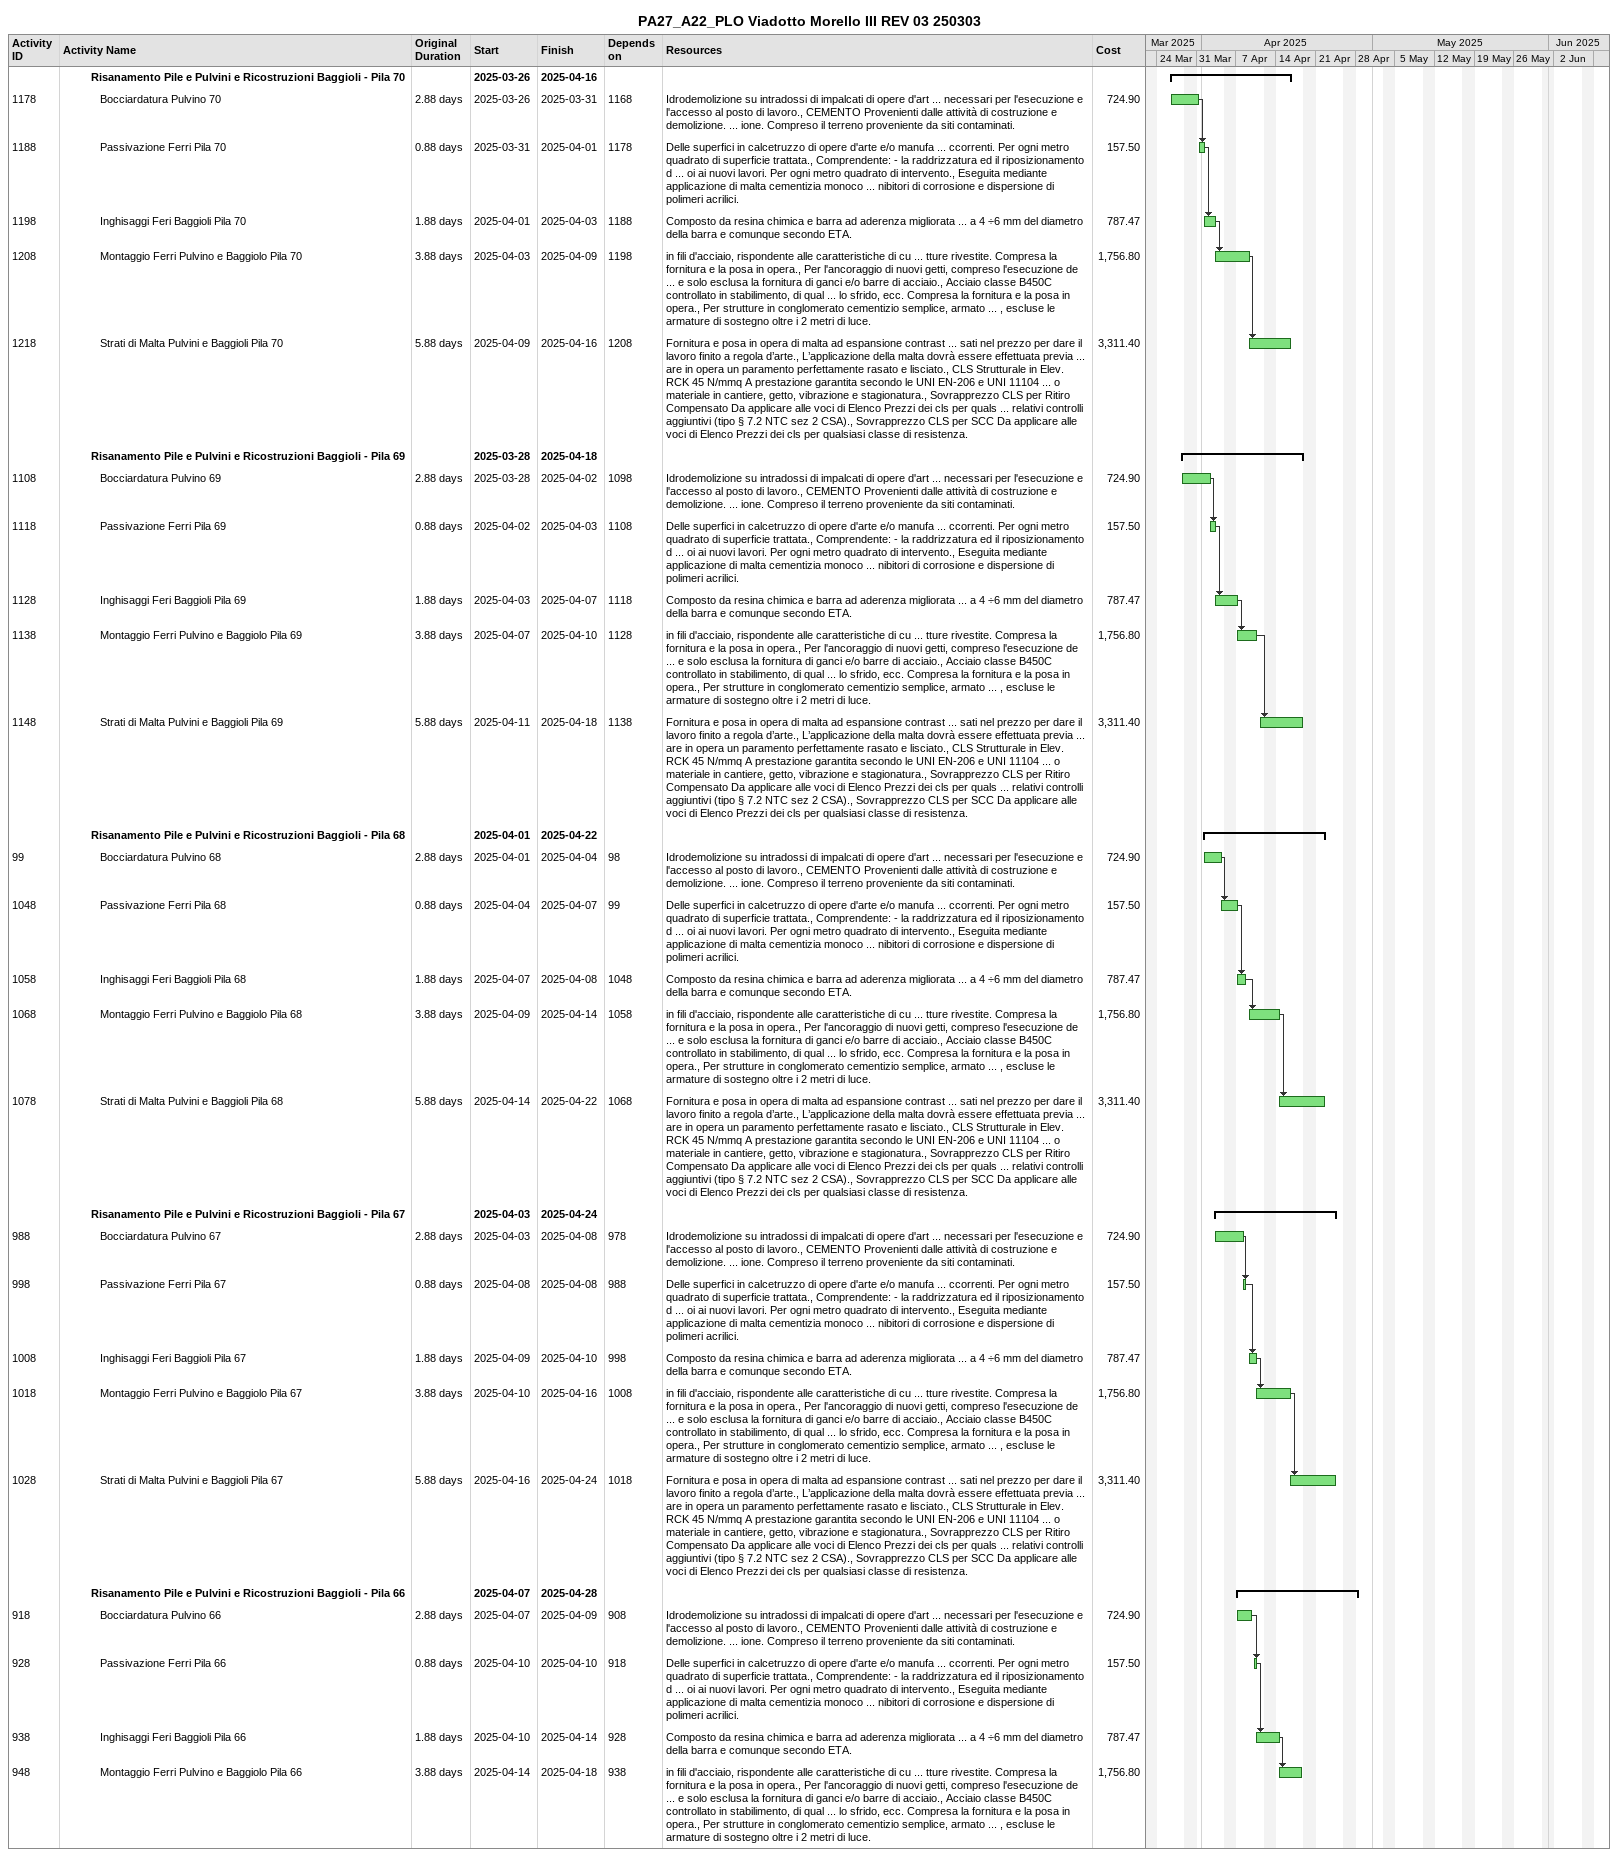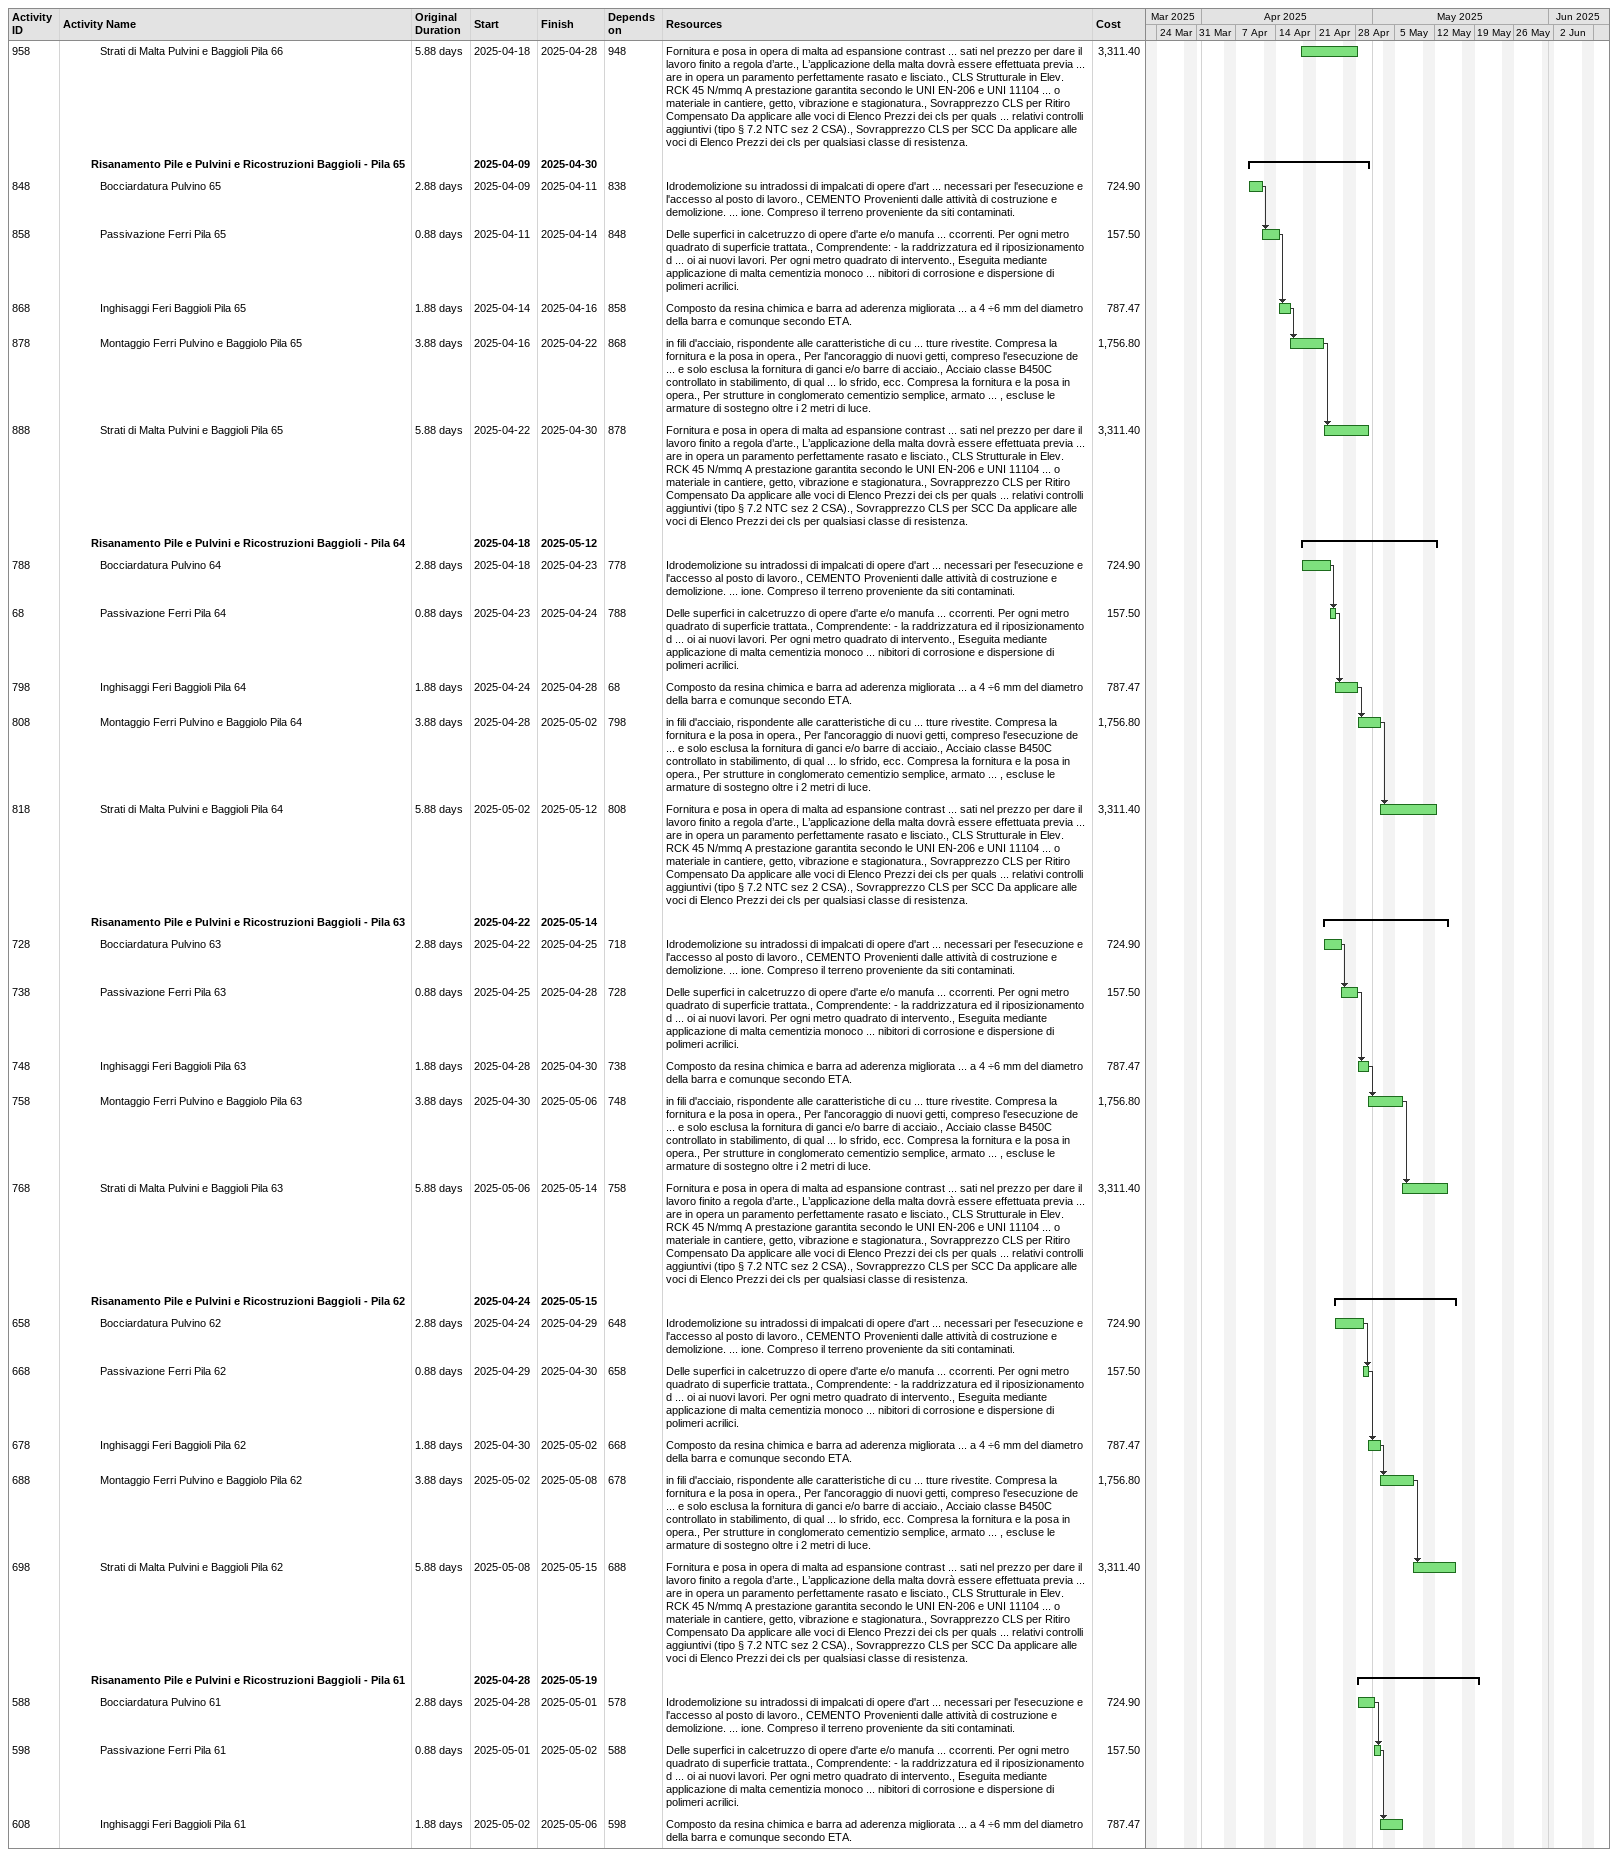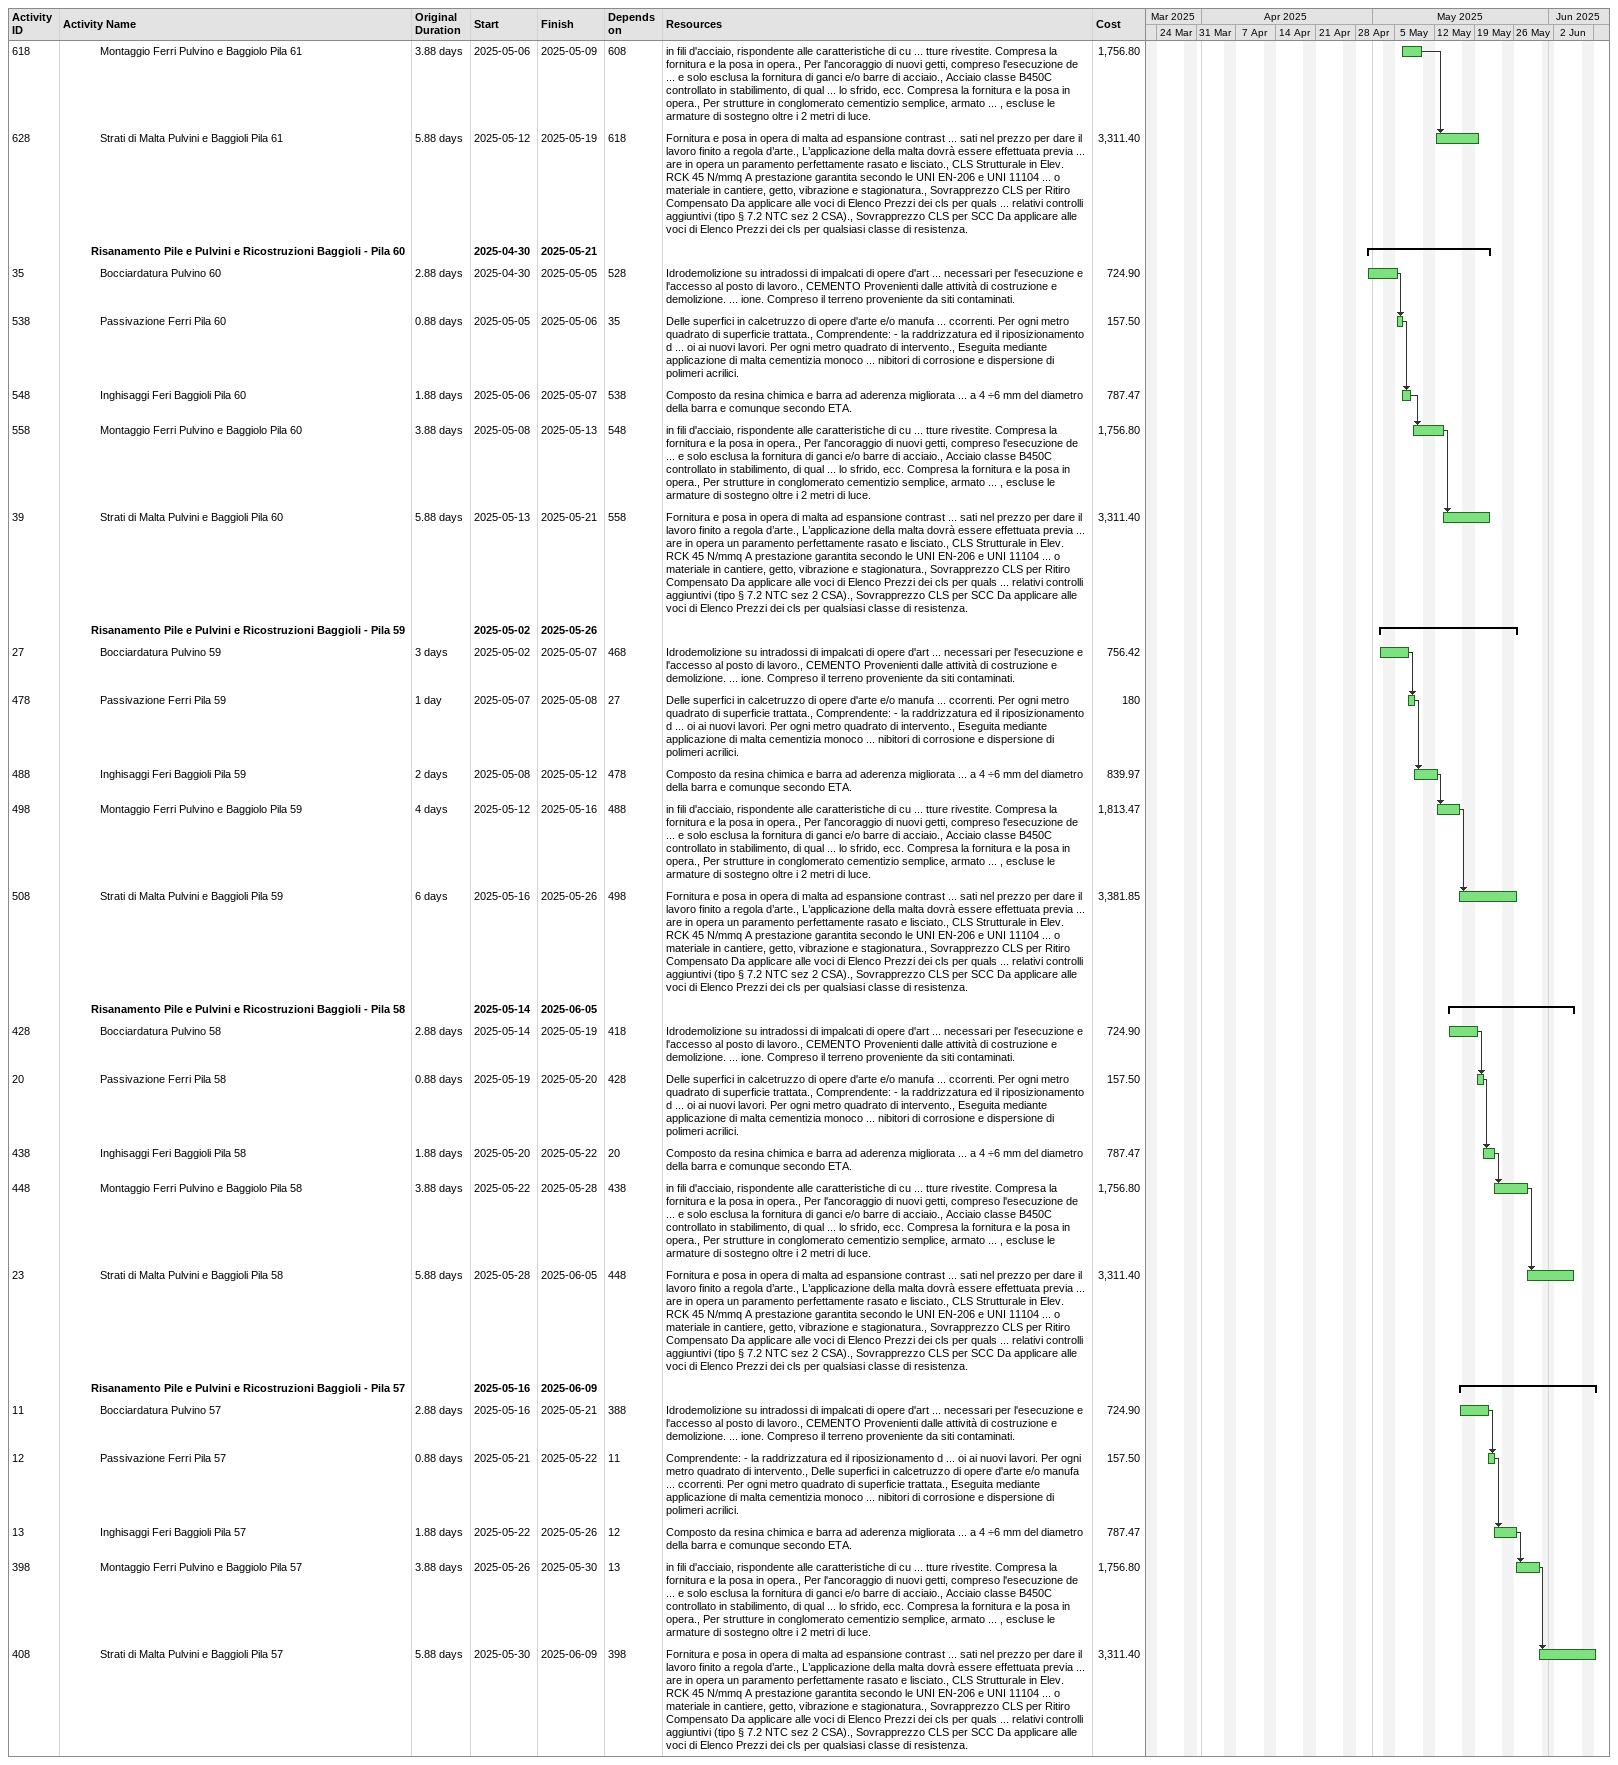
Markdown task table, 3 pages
PA27_A22_PLO Viadotto Morello III REV 03 250303

| ID | Level | Task | Original duration | Start | Finish | Predecessors | Resources | Cost |
|---|---|---|---|---|---|---|---|---|
|  | 4 | **Risanamento Pile e Pulvini e Ricostruzioni Baggioli - Pila 70** |  | 2025-03-26 | 2025-04-16 |  |  |  |
| 1178 | 5 | Bocciardatura Pulvino 70 | 2.88d | 2025-03-26 | 2025-03-31 | 1168 | Idrodemolizione su intradossi di impalcati di opere d'art ... necessari per l'esecuzione e l'accesso al posto di lavoro., CEMENTO Provenienti dalle attività di costruzione e demolizione. ... ione. Compreso il terreno proveniente da siti contaminati. | 724.90 |
| 1188 | 5 | Passivazione Ferri Pila 70 | 0.88d | 2025-03-31 | 2025-04-01 | 1178 | Delle superfici in calcetruzzo di opere d'arte e/o manufa ... ccorrenti. Per ogni metro quadrato di superficie trattata., Comprendente: - la raddrizzatura ed il riposizionamento d ... oi ai nuovi lavori. Per ogni metro quadrato di intervento., Eseguita mediante applicazione di malta cementizia monoco ... nibitori di corrosione e dispersione di polimeri acrilici. | 157.50 |
| 1198 | 5 | Inghisaggi Feri Baggioli Pila 70 | 1.88d | 2025-04-01 | 2025-04-03 | 1188 | Composto da resina chimica e barra ad aderenza migliorata ... a 4 ÷6 mm del diametro della barra e comunque secondo ETA. | 787.47 |
| 1208 | 5 | Montaggio Ferri Pulvino e Baggiolo Pila 70 | 3.88d | 2025-04-03 | 2025-04-09 | 1198 | in fili d'acciaio, rispondente alle caratteristiche di cu ... tture rivestite. Compresa la fornitura e la posa in opera., Per l'ancoraggio di nuovi getti, compreso l'esecuzione de ... e solo esclusa la fornitura di ganci e/o barre di acciaio., Acciaio classe B450C controllato in stabilimento, di qual ... lo sfrido, ecc. Compresa la fornitura e la posa in opera., Per strutture in conglomerato cementizio semplice, armato ... , escluse le armature di sostegno oltre i 2 metri di luce. | 1756.80 |
| 1218 | 5 | Strati di Malta Pulvini e Baggioli Pila 70 | 5.88d | 2025-04-09 | 2025-04-16 | 1208 | Fornitura e posa in opera di malta ad espansione contrast ... sati nel prezzo per dare il lavoro finito a regola d’arte., L’applicazione della malta dovrà essere effettuata previa ... are in opera un paramento perfettamente rasato e lisciato., CLS Strutturale in Elev. RCK 45 N/mmq A prestazione garantita secondo le UNI EN-206 e UNI 11104 ... o materiale in cantiere, getto, vibrazione e stagionatura., Sovrapprezzo CLS per Ritiro Compensato Da applicare alle voci di Elenco Prezzi dei cls per quals ... relativi controlli aggiuntivi (tipo § 7.2 NTC sez 2 CSA)., Sovrapprezzo CLS per SCC Da applicare alle voci di Elenco Prezzi dei cls per qualsiasi classe di resistenza. | 3311.40 |
|  | 4 | **Risanamento Pile e Pulvini e Ricostruzioni Baggioli - Pila 69** |  | 2025-03-28 | 2025-04-18 |  |  |  |
| 1108 | 5 | Bocciardatura Pulvino 69 | 2.88d | 2025-03-28 | 2025-04-02 | 1098 | Idrodemolizione su intradossi di impalcati di opere d'art ... necessari per l'esecuzione e l'accesso al posto di lavoro., CEMENTO Provenienti dalle attività di costruzione e demolizione. ... ione. Compreso il terreno proveniente da siti contaminati. | 724.90 |
| 1118 | 5 | Passivazione Ferri Pila 69 | 0.88d | 2025-04-02 | 2025-04-03 | 1108 | Delle superfici in calcetruzzo di opere d'arte e/o manufa ... ccorrenti. Per ogni metro quadrato di superficie trattata., Comprendente: - la raddrizzatura ed il riposizionamento d ... oi ai nuovi lavori. Per ogni metro quadrato di intervento., Eseguita mediante applicazione di malta cementizia monoco ... nibitori di corrosione e dispersione di polimeri acrilici. | 157.50 |
| 1128 | 5 | Inghisaggi Feri Baggioli Pila 69 | 1.88d | 2025-04-03 | 2025-04-07 | 1118 | Composto da resina chimica e barra ad aderenza migliorata ... a 4 ÷6 mm del diametro della barra e comunque secondo ETA. | 787.47 |
| 1138 | 5 | Montaggio Ferri Pulvino e Baggiolo Pila 69 | 3.88d | 2025-04-07 | 2025-04-10 | 1128 | in fili d'acciaio, rispondente alle caratteristiche di cu ... tture rivestite. Compresa la fornitura e la posa in opera., Per l'ancoraggio di nuovi getti, compreso l'esecuzione de ... e solo esclusa la fornitura di ganci e/o barre di acciaio., Acciaio classe B450C controllato in stabilimento, di qual ... lo sfrido, ecc. Compresa la fornitura e la posa in opera., Per strutture in conglomerato cementizio semplice, armato ... , escluse le armature di sostegno oltre i 2 metri di luce. | 1756.80 |
| 1148 | 5 | Strati di Malta Pulvini e Baggioli Pila 69 | 5.88d | 2025-04-11 | 2025-04-18 | 1138 | Fornitura e posa in opera di malta ad espansione contrast ... sati nel prezzo per dare il lavoro finito a regola d’arte., L’applicazione della malta dovrà essere effettuata previa ... are in opera un paramento perfettamente rasato e lisciato., CLS Strutturale in Elev. RCK 45 N/mmq A prestazione garantita secondo le UNI EN-206 e UNI 11104 ... o materiale in cantiere, getto, vibrazione e stagionatura., Sovrapprezzo CLS per Ritiro Compensato Da applicare alle voci di Elenco Prezzi dei cls per quals ... relativi controlli aggiuntivi (tipo § 7.2 NTC sez 2 CSA)., Sovrapprezzo CLS per SCC Da applicare alle voci di Elenco Prezzi dei cls per qualsiasi classe di resistenza. | 3311.40 |
|  | 4 | **Risanamento Pile e Pulvini e Ricostruzioni Baggioli - Pila 68** |  | 2025-04-01 | 2025-04-22 |  |  |  |
| 99 | 5 | Bocciardatura Pulvino 68 | 2.88d | 2025-04-01 | 2025-04-04 | 98 | Idrodemolizione su intradossi di impalcati di opere d'art ... necessari per l'esecuzione e l'accesso al posto di lavoro., CEMENTO Provenienti dalle attività di costruzione e demolizione. ... ione. Compreso il terreno proveniente da siti contaminati. | 724.90 |
| 1048 | 5 | Passivazione Ferri Pila 68 | 0.88d | 2025-04-04 | 2025-04-07 | 99 | Delle superfici in calcetruzzo di opere d'arte e/o manufa ... ccorrenti. Per ogni metro quadrato di superficie trattata., Comprendente: - la raddrizzatura ed il riposizionamento d ... oi ai nuovi lavori. Per ogni metro quadrato di intervento., Eseguita mediante applicazione di malta cementizia monoco ... nibitori di corrosione e dispersione di polimeri acrilici. | 157.50 |
| 1058 | 5 | Inghisaggi Feri Baggioli Pila 68 | 1.88d | 2025-04-07 | 2025-04-08 | 1048 | Composto da resina chimica e barra ad aderenza migliorata ... a 4 ÷6 mm del diametro della barra e comunque secondo ETA. | 787.47 |
| 1068 | 5 | Montaggio Ferri Pulvino e Baggiolo Pila 68 | 3.88d | 2025-04-09 | 2025-04-14 | 1058 | in fili d'acciaio, rispondente alle caratteristiche di cu ... tture rivestite. Compresa la fornitura e la posa in opera., Per l'ancoraggio di nuovi getti, compreso l'esecuzione de ... e solo esclusa la fornitura di ganci e/o barre di acciaio., Acciaio classe B450C controllato in stabilimento, di qual ... lo sfrido, ecc. Compresa la fornitura e la posa in opera., Per strutture in conglomerato cementizio semplice, armato ... , escluse le armature di sostegno oltre i 2 metri di luce. | 1756.80 |
| 1078 | 5 | Strati di Malta Pulvini e Baggioli Pila 68 | 5.88d | 2025-04-14 | 2025-04-22 | 1068 | Fornitura e posa in opera di malta ad espansione contrast ... sati nel prezzo per dare il lavoro finito a regola d’arte., L’applicazione della malta dovrà essere effettuata previa ... are in opera un paramento perfettamente rasato e lisciato., CLS Strutturale in Elev. RCK 45 N/mmq A prestazione garantita secondo le UNI EN-206 e UNI 11104 ... o materiale in cantiere, getto, vibrazione e stagionatura., Sovrapprezzo CLS per Ritiro Compensato Da applicare alle voci di Elenco Prezzi dei cls per quals ... relativi controlli aggiuntivi (tipo § 7.2 NTC sez 2 CSA)., Sovrapprezzo CLS per SCC Da applicare alle voci di Elenco Prezzi dei cls per qualsiasi classe di resistenza. | 3311.40 |
|  | 4 | **Risanamento Pile e Pulvini e Ricostruzioni Baggioli - Pila 67** |  | 2025-04-03 | 2025-04-24 |  |  |  |
| 988 | 5 | Bocciardatura Pulvino 67 | 2.88d | 2025-04-03 | 2025-04-08 | 978 | Idrodemolizione su intradossi di impalcati di opere d'art ... necessari per l'esecuzione e l'accesso al posto di lavoro., CEMENTO Provenienti dalle attività di costruzione e demolizione. ... ione. Compreso il terreno proveniente da siti contaminati. | 724.90 |
| 998 | 5 | Passivazione Ferri Pila 67 | 0.88d | 2025-04-08 | 2025-04-08 | 988 | Delle superfici in calcetruzzo di opere d'arte e/o manufa ... ccorrenti. Per ogni metro quadrato di superficie trattata., Comprendente: - la raddrizzatura ed il riposizionamento d ... oi ai nuovi lavori. Per ogni metro quadrato di intervento., Eseguita mediante applicazione di malta cementizia monoco ... nibitori di corrosione e dispersione di polimeri acrilici. | 157.50 |
| 1008 | 5 | Inghisaggi Feri Baggioli Pila 67 | 1.88d | 2025-04-09 | 2025-04-10 | 998 | Composto da resina chimica e barra ad aderenza migliorata ... a 4 ÷6 mm del diametro della barra e comunque secondo ETA. | 787.47 |
| 1018 | 5 | Montaggio Ferri Pulvino e Baggiolo Pila 67 | 3.88d | 2025-04-10 | 2025-04-16 | 1008 | in fili d'acciaio, rispondente alle caratteristiche di cu ... tture rivestite. Compresa la fornitura e la posa in opera., Per l'ancoraggio di nuovi getti, compreso l'esecuzione de ... e solo esclusa la fornitura di ganci e/o barre di acciaio., Acciaio classe B450C controllato in stabilimento, di qual ... lo sfrido, ecc. Compresa la fornitura e la posa in opera., Per strutture in conglomerato cementizio semplice, armato ... , escluse le armature di sostegno oltre i 2 metri di luce. | 1756.80 |
| 1028 | 5 | Strati di Malta Pulvini e Baggioli Pila 67 | 5.88d | 2025-04-16 | 2025-04-24 | 1018 | Fornitura e posa in opera di malta ad espansione contrast ... sati nel prezzo per dare il lavoro finito a regola d’arte., L’applicazione della malta dovrà essere effettuata previa ... are in opera un paramento perfettamente rasato e lisciato., CLS Strutturale in Elev. RCK 45 N/mmq A prestazione garantita secondo le UNI EN-206 e UNI 11104 ... o materiale in cantiere, getto, vibrazione e stagionatura., Sovrapprezzo CLS per Ritiro Compensato Da applicare alle voci di Elenco Prezzi dei cls per quals ... relativi controlli aggiuntivi (tipo § 7.2 NTC sez 2 CSA)., Sovrapprezzo CLS per SCC Da applicare alle voci di Elenco Prezzi dei cls per qualsiasi classe di resistenza. | 3311.40 |
|  | 4 | **Risanamento Pile e Pulvini e Ricostruzioni Baggioli - Pila 66** |  | 2025-04-07 | 2025-04-28 |  |  |  |
| 918 | 5 | Bocciardatura Pulvino 66 | 2.88d | 2025-04-07 | 2025-04-09 | 908 | Idrodemolizione su intradossi di impalcati di opere d'art ... necessari per l'esecuzione e l'accesso al posto di lavoro., CEMENTO Provenienti dalle attività di costruzione e demolizione. ... ione. Compreso il terreno proveniente da siti contaminati. | 724.90 |
| 928 | 5 | Passivazione Ferri Pila 66 | 0.88d | 2025-04-10 | 2025-04-10 | 918 | Delle superfici in calcetruzzo di opere d'arte e/o manufa ... ccorrenti. Per ogni metro quadrato di superficie trattata., Comprendente: - la raddrizzatura ed il riposizionamento d ... oi ai nuovi lavori. Per ogni metro quadrato di intervento., Eseguita mediante applicazione di malta cementizia monoco ... nibitori di corrosione e dispersione di polimeri acrilici. | 157.50 |
| 938 | 5 | Inghisaggi Feri Baggioli Pila 66 | 1.88d | 2025-04-10 | 2025-04-14 | 928 | Composto da resina chimica e barra ad aderenza migliorata ... a 4 ÷6 mm del diametro della barra e comunque secondo ETA. | 787.47 |
| 948 | 5 | Montaggio Ferri Pulvino e Baggiolo Pila 66 | 3.88d | 2025-04-14 | 2025-04-18 | 938 | in fili d'acciaio, rispondente alle caratteristiche di cu ... tture rivestite. Compresa la fornitura e la posa in opera., Per l'ancoraggio di nuovi getti, compreso l'esecuzione de ... e solo esclusa la fornitura di ganci e/o barre di acciaio., Acciaio classe B450C controllato in stabilimento, di qual ... lo sfrido, ecc. Compresa la fornitura e la posa in opera., Per strutture in conglomerato cementizio semplice, armato ... , escluse le armature di sostegno oltre i 2 metri di luce. | 1756.80 |
| 958 | 5 | Strati di Malta Pulvini e Baggioli Pila 66 | 5.88d | 2025-04-18 | 2025-04-28 | 948 | Fornitura e posa in opera di malta ad espansione contrast ... sati nel prezzo per dare il lavoro finito a regola d’arte., L’applicazione della malta dovrà essere effettuata previa ... are in opera un paramento perfettamente rasato e lisciato., CLS Strutturale in Elev. RCK 45 N/mmq A prestazione garantita secondo le UNI EN-206 e UNI 11104 ... o materiale in cantiere, getto, vibrazione e stagionatura., Sovrapprezzo CLS per Ritiro Compensato Da applicare alle voci di Elenco Prezzi dei cls per quals ... relativi controlli aggiuntivi (tipo § 7.2 NTC sez 2 CSA)., Sovrapprezzo CLS per SCC Da applicare alle voci di Elenco Prezzi dei cls per qualsiasi classe di resistenza. | 3311.40 |
|  | 4 | **Risanamento Pile e Pulvini e Ricostruzioni Baggioli - Pila 65** |  | 2025-04-09 | 2025-04-30 |  |  |  |
| 848 | 5 | Bocciardatura Pulvino 65 | 2.88d | 2025-04-09 | 2025-04-11 | 838 | Idrodemolizione su intradossi di impalcati di opere d'art ... necessari per l'esecuzione e l'accesso al posto di lavoro., CEMENTO Provenienti dalle attività di costruzione e demolizione. ... ione. Compreso il terreno proveniente da siti contaminati. | 724.90 |
| 858 | 5 | Passivazione Ferri Pila 65 | 0.88d | 2025-04-11 | 2025-04-14 | 848 | Delle superfici in calcetruzzo di opere d'arte e/o manufa ... ccorrenti. Per ogni metro quadrato di superficie trattata., Comprendente: - la raddrizzatura ed il riposizionamento d ... oi ai nuovi lavori. Per ogni metro quadrato di intervento., Eseguita mediante applicazione di malta cementizia monoco ... nibitori di corrosione e dispersione di polimeri acrilici. | 157.50 |
| 868 | 5 | Inghisaggi Feri Baggioli Pila 65 | 1.88d | 2025-04-14 | 2025-04-16 | 858 | Composto da resina chimica e barra ad aderenza migliorata ... a 4 ÷6 mm del diametro della barra e comunque secondo ETA. | 787.47 |
| 878 | 5 | Montaggio Ferri Pulvino e Baggiolo Pila 65 | 3.88d | 2025-04-16 | 2025-04-22 | 868 | in fili d'acciaio, rispondente alle caratteristiche di cu ... tture rivestite. Compresa la fornitura e la posa in opera., Per l'ancoraggio di nuovi getti, compreso l'esecuzione de ... e solo esclusa la fornitura di ganci e/o barre di acciaio., Acciaio classe B450C controllato in stabilimento, di qual ... lo sfrido, ecc. Compresa la fornitura e la posa in opera., Per strutture in conglomerato cementizio semplice, armato ... , escluse le armature di sostegno oltre i 2 metri di luce. | 1756.80 |
| 888 | 5 | Strati di Malta Pulvini e Baggioli Pila 65 | 5.88d | 2025-04-22 | 2025-04-30 | 878 | Fornitura e posa in opera di malta ad espansione contrast ... sati nel prezzo per dare il lavoro finito a regola d’arte., L’applicazione della malta dovrà essere effettuata previa ... are in opera un paramento perfettamente rasato e lisciato., CLS Strutturale in Elev. RCK 45 N/mmq A prestazione garantita secondo le UNI EN-206 e UNI 11104 ... o materiale in cantiere, getto, vibrazione e stagionatura., Sovrapprezzo CLS per Ritiro Compensato Da applicare alle voci di Elenco Prezzi dei cls per quals ... relativi controlli aggiuntivi (tipo § 7.2 NTC sez 2 CSA)., Sovrapprezzo CLS per SCC Da applicare alle voci di Elenco Prezzi dei cls per qualsiasi classe di resistenza. | 3311.40 |
|  | 4 | **Risanamento Pile e Pulvini e Ricostruzioni Baggioli - Pila 64** |  | 2025-04-18 | 2025-05-12 |  |  |  |
| 788 | 5 | Bocciardatura Pulvino 64 | 2.88d | 2025-04-18 | 2025-04-23 | 778 | Idrodemolizione su intradossi di impalcati di opere d'art ... necessari per l'esecuzione e l'accesso al posto di lavoro., CEMENTO Provenienti dalle attività di costruzione e demolizione. ... ione. Compreso il terreno proveniente da siti contaminati. | 724.90 |
| 68 | 5 | Passivazione Ferri Pila 64 | 0.88d | 2025-04-23 | 2025-04-24 | 788 | Delle superfici in calcetruzzo di opere d'arte e/o manufa ... ccorrenti. Per ogni metro quadrato di superficie trattata., Comprendente: - la raddrizzatura ed il riposizionamento d ... oi ai nuovi lavori. Per ogni metro quadrato di intervento., Eseguita mediante applicazione di malta cementizia monoco ... nibitori di corrosione e dispersione di polimeri acrilici. | 157.50 |
| 798 | 5 | Inghisaggi Feri Baggioli Pila 64 | 1.88d | 2025-04-24 | 2025-04-28 | 68 | Composto da resina chimica e barra ad aderenza migliorata ... a 4 ÷6 mm del diametro della barra e comunque secondo ETA. | 787.47 |
| 808 | 5 | Montaggio Ferri Pulvino e Baggiolo Pila 64 | 3.88d | 2025-04-28 | 2025-05-02 | 798 | in fili d'acciaio, rispondente alle caratteristiche di cu ... tture rivestite. Compresa la fornitura e la posa in opera., Per l'ancoraggio di nuovi getti, compreso l'esecuzione de ... e solo esclusa la fornitura di ganci e/o barre di acciaio., Acciaio classe B450C controllato in stabilimento, di qual ... lo sfrido, ecc. Compresa la fornitura e la posa in opera., Per strutture in conglomerato cementizio semplice, armato ... , escluse le armature di sostegno oltre i 2 metri di luce. | 1756.80 |
| 818 | 5 | Strati di Malta Pulvini e Baggioli Pila 64 | 5.88d | 2025-05-02 | 2025-05-12 | 808 | Fornitura e posa in opera di malta ad espansione contrast ... sati nel prezzo per dare il lavoro finito a regola d’arte., L’applicazione della malta dovrà essere effettuata previa ... are in opera un paramento perfettamente rasato e lisciato., CLS Strutturale in Elev. RCK 45 N/mmq A prestazione garantita secondo le UNI EN-206 e UNI 11104 ... o materiale in cantiere, getto, vibrazione e stagionatura., Sovrapprezzo CLS per Ritiro Compensato Da applicare alle voci di Elenco Prezzi dei cls per quals ... relativi controlli aggiuntivi (tipo § 7.2 NTC sez 2 CSA)., Sovrapprezzo CLS per SCC Da applicare alle voci di Elenco Prezzi dei cls per qualsiasi classe di resistenza. | 3311.40 |
|  | 4 | **Risanamento Pile e Pulvini e Ricostruzioni Baggioli - Pila 63** |  | 2025-04-22 | 2025-05-14 |  |  |  |
| 728 | 5 | Bocciardatura Pulvino 63 | 2.88d | 2025-04-22 | 2025-04-25 | 718 | Idrodemolizione su intradossi di impalcati di opere d'art ... necessari per l'esecuzione e l'accesso al posto di lavoro., CEMENTO Provenienti dalle attività di costruzione e demolizione. ... ione. Compreso il terreno proveniente da siti contaminati. | 724.90 |
| 738 | 5 | Passivazione Ferri Pila 63 | 0.88d | 2025-04-25 | 2025-04-28 | 728 | Delle superfici in calcetruzzo di opere d'arte e/o manufa ... ccorrenti. Per ogni metro quadrato di superficie trattata., Comprendente: - la raddrizzatura ed il riposizionamento d ... oi ai nuovi lavori. Per ogni metro quadrato di intervento., Eseguita mediante applicazione di malta cementizia monoco ... nibitori di corrosione e dispersione di polimeri acrilici. | 157.50 |
| 748 | 5 | Inghisaggi Feri Baggioli Pila 63 | 1.88d | 2025-04-28 | 2025-04-30 | 738 | Composto da resina chimica e barra ad aderenza migliorata ... a 4 ÷6 mm del diametro della barra e comunque secondo ETA. | 787.47 |
| 758 | 5 | Montaggio Ferri Pulvino e Baggiolo Pila 63 | 3.88d | 2025-04-30 | 2025-05-06 | 748 | in fili d'acciaio, rispondente alle caratteristiche di cu ... tture rivestite. Compresa la fornitura e la posa in opera., Per l'ancoraggio di nuovi getti, compreso l'esecuzione de ... e solo esclusa la fornitura di ganci e/o barre di acciaio., Acciaio classe B450C controllato in stabilimento, di qual ... lo sfrido, ecc. Compresa la fornitura e la posa in opera., Per strutture in conglomerato cementizio semplice, armato ... , escluse le armature di sostegno oltre i 2 metri di luce. | 1756.80 |
| 768 | 5 | Strati di Malta Pulvini e Baggioli Pila 63 | 5.88d | 2025-05-06 | 2025-05-14 | 758 | Fornitura e posa in opera di malta ad espansione contrast ... sati nel prezzo per dare il lavoro finito a regola d’arte., L’applicazione della malta dovrà essere effettuata previa ... are in opera un paramento perfettamente rasato e lisciato., CLS Strutturale in Elev. RCK 45 N/mmq A prestazione garantita secondo le UNI EN-206 e UNI 11104 ... o materiale in cantiere, getto, vibrazione e stagionatura., Sovrapprezzo CLS per Ritiro Compensato Da applicare alle voci di Elenco Prezzi dei cls per quals ... relativi controlli aggiuntivi (tipo § 7.2 NTC sez 2 CSA)., Sovrapprezzo CLS per SCC Da applicare alle voci di Elenco Prezzi dei cls per qualsiasi classe di resistenza. | 3311.40 |
|  | 4 | **Risanamento Pile e Pulvini e Ricostruzioni Baggioli - Pila 62** |  | 2025-04-24 | 2025-05-15 |  |  |  |
| 658 | 5 | Bocciardatura Pulvino 62 | 2.88d | 2025-04-24 | 2025-04-29 | 648 | Idrodemolizione su intradossi di impalcati di opere d'art ... necessari per l'esecuzione e l'accesso al posto di lavoro., CEMENTO Provenienti dalle attività di costruzione e demolizione. ... ione. Compreso il terreno proveniente da siti contaminati. | 724.90 |
| 668 | 5 | Passivazione Ferri Pila 62 | 0.88d | 2025-04-29 | 2025-04-30 | 658 | Delle superfici in calcetruzzo di opere d'arte e/o manufa ... ccorrenti. Per ogni metro quadrato di superficie trattata., Comprendente: - la raddrizzatura ed il riposizionamento d ... oi ai nuovi lavori. Per ogni metro quadrato di intervento., Eseguita mediante applicazione di malta cementizia monoco ... nibitori di corrosione e dispersione di polimeri acrilici. | 157.50 |
| 678 | 5 | Inghisaggi Feri Baggioli Pila 62 | 1.88d | 2025-04-30 | 2025-05-02 | 668 | Composto da resina chimica e barra ad aderenza migliorata ... a 4 ÷6 mm del diametro della barra e comunque secondo ETA. | 787.47 |
| 688 | 5 | Montaggio Ferri Pulvino e Baggiolo Pila 62 | 3.88d | 2025-05-02 | 2025-05-08 | 678 | in fili d'acciaio, rispondente alle caratteristiche di cu ... tture rivestite. Compresa la fornitura e la posa in opera., Per l'ancoraggio di nuovi getti, compreso l'esecuzione de ... e solo esclusa la fornitura di ganci e/o barre di acciaio., Acciaio classe B450C controllato in stabilimento, di qual ... lo sfrido, ecc. Compresa la fornitura e la posa in opera., Per strutture in conglomerato cementizio semplice, armato ... , escluse le armature di sostegno oltre i 2 metri di luce. | 1756.80 |
| 698 | 5 | Strati di Malta Pulvini e Baggioli Pila 62 | 5.88d | 2025-05-08 | 2025-05-15 | 688 | Fornitura e posa in opera di malta ad espansione contrast ... sati nel prezzo per dare il lavoro finito a regola d’arte., L’applicazione della malta dovrà essere effettuata previa ... are in opera un paramento perfettamente rasato e lisciato., CLS Strutturale in Elev. RCK 45 N/mmq A prestazione garantita secondo le UNI EN-206 e UNI 11104 ... o materiale in cantiere, getto, vibrazione e stagionatura., Sovrapprezzo CLS per Ritiro Compensato Da applicare alle voci di Elenco Prezzi dei cls per quals ... relativi controlli aggiuntivi (tipo § 7.2 NTC sez 2 CSA)., Sovrapprezzo CLS per SCC Da applicare alle voci di Elenco Prezzi dei cls per qualsiasi classe di resistenza. | 3311.40 |
|  | 4 | **Risanamento Pile e Pulvini e Ricostruzioni Baggioli - Pila 61** |  | 2025-04-28 | 2025-05-19 |  |  |  |
| 588 | 5 | Bocciardatura Pulvino 61 | 2.88d | 2025-04-28 | 2025-05-01 | 578 | Idrodemolizione su intradossi di impalcati di opere d'art ... necessari per l'esecuzione e l'accesso al posto di lavoro., CEMENTO Provenienti dalle attività di costruzione e demolizione. ... ione. Compreso il terreno proveniente da siti contaminati. | 724.90 |
| 598 | 5 | Passivazione Ferri Pila 61 | 0.88d | 2025-05-01 | 2025-05-02 | 588 | Delle superfici in calcetruzzo di opere d'arte e/o manufa ... ccorrenti. Per ogni metro quadrato di superficie trattata., Comprendente: - la raddrizzatura ed il riposizionamento d ... oi ai nuovi lavori. Per ogni metro quadrato di intervento., Eseguita mediante applicazione di malta cementizia monoco ... nibitori di corrosione e dispersione di polimeri acrilici. | 157.50 |
| 608 | 5 | Inghisaggi Feri Baggioli Pila 61 | 1.88d | 2025-05-02 | 2025-05-06 | 598 | Composto da resina chimica e barra ad aderenza migliorata ... a 4 ÷6 mm del diametro della barra e comunque secondo ETA. | 787.47 |
| 618 | 5 | Montaggio Ferri Pulvino e Baggiolo Pila 61 | 3.88d | 2025-05-06 | 2025-05-09 | 608 | in fili d'acciaio, rispondente alle caratteristiche di cu ... tture rivestite. Compresa la fornitura e la posa in opera., Per l'ancoraggio di nuovi getti, compreso l'esecuzione de ... e solo esclusa la fornitura di ganci e/o barre di acciaio., Acciaio classe B450C controllato in stabilimento, di qual ... lo sfrido, ecc. Compresa la fornitura e la posa in opera., Per strutture in conglomerato cementizio semplice, armato ... , escluse le armature di sostegno oltre i 2 metri di luce. | 1756.80 |
| 628 | 5 | Strati di Malta Pulvini e Baggioli Pila 61 | 5.88d | 2025-05-12 | 2025-05-19 | 618 | Fornitura e posa in opera di malta ad espansione contrast ... sati nel prezzo per dare il lavoro finito a regola d’arte., L’applicazione della malta dovrà essere effettuata previa ... are in opera un paramento perfettamente rasato e lisciato., CLS Strutturale in Elev. RCK 45 N/mmq A prestazione garantita secondo le UNI EN-206 e UNI 11104 ... o materiale in cantiere, getto, vibrazione e stagionatura., Sovrapprezzo CLS per Ritiro Compensato Da applicare alle voci di Elenco Prezzi dei cls per quals ... relativi controlli aggiuntivi (tipo § 7.2 NTC sez 2 CSA)., Sovrapprezzo CLS per SCC Da applicare alle voci di Elenco Prezzi dei cls per qualsiasi classe di resistenza. | 3311.40 |
|  | 4 | **Risanamento Pile e Pulvini e Ricostruzioni Baggioli - Pila 60** |  | 2025-04-30 | 2025-05-21 |  |  |  |
| 35 | 5 | Bocciardatura Pulvino 60 | 2.88d | 2025-04-30 | 2025-05-05 | 528 | Idrodemolizione su intradossi di impalcati di opere d'art ... necessari per l'esecuzione e l'accesso al posto di lavoro., CEMENTO Provenienti dalle attività di costruzione e demolizione. ... ione. Compreso il terreno proveniente da siti contaminati. | 724.90 |
| 538 | 5 | Passivazione Ferri Pila 60 | 0.88d | 2025-05-05 | 2025-05-06 | 35 | Delle superfici in calcetruzzo di opere d'arte e/o manufa ... ccorrenti. Per ogni metro quadrato di superficie trattata., Comprendente: - la raddrizzatura ed il riposizionamento d ... oi ai nuovi lavori. Per ogni metro quadrato di intervento., Eseguita mediante applicazione di malta cementizia monoco ... nibitori di corrosione e dispersione di polimeri acrilici. | 157.50 |
| 548 | 5 | Inghisaggi Feri Baggioli Pila 60 | 1.88d | 2025-05-06 | 2025-05-07 | 538 | Composto da resina chimica e barra ad aderenza migliorata ... a 4 ÷6 mm del diametro della barra e comunque secondo ETA. | 787.47 |
| 558 | 5 | Montaggio Ferri Pulvino e Baggiolo Pila 60 | 3.88d | 2025-05-08 | 2025-05-13 | 548 | in fili d'acciaio, rispondente alle caratteristiche di cu ... tture rivestite. Compresa la fornitura e la posa in opera., Per l'ancoraggio di nuovi getti, compreso l'esecuzione de ... e solo esclusa la fornitura di ganci e/o barre di acciaio., Acciaio classe B450C controllato in stabilimento, di qual ... lo sfrido, ecc. Compresa la fornitura e la posa in opera., Per strutture in conglomerato cementizio semplice, armato ... , escluse le armature di sostegno oltre i 2 metri di luce. | 1756.80 |
| 39 | 5 | Strati di Malta Pulvini e Baggioli Pila 60 | 5.88d | 2025-05-13 | 2025-05-21 | 558 | Fornitura e posa in opera di malta ad espansione contrast ... sati nel prezzo per dare il lavoro finito a regola d’arte., L’applicazione della malta dovrà essere effettuata previa ... are in opera un paramento perfettamente rasato e lisciato., CLS Strutturale in Elev. RCK 45 N/mmq A prestazione garantita secondo le UNI EN-206 e UNI 11104 ... o materiale in cantiere, getto, vibrazione e stagionatura., Sovrapprezzo CLS per Ritiro Compensato Da applicare alle voci di Elenco Prezzi dei cls per quals ... relativi controlli aggiuntivi (tipo § 7.2 NTC sez 2 CSA)., Sovrapprezzo CLS per SCC Da applicare alle voci di Elenco Prezzi dei cls per qualsiasi classe di resistenza. | 3311.40 |
|  | 4 | **Risanamento Pile e Pulvini e Ricostruzioni Baggioli - Pila 59** |  | 2025-05-02 | 2025-05-26 |  |  |  |
| 27 | 5 | Bocciardatura Pulvino 59 | 3d | 2025-05-02 | 2025-05-07 | 468 | Idrodemolizione su intradossi di impalcati di opere d'art ... necessari per l'esecuzione e l'accesso al posto di lavoro., CEMENTO Provenienti dalle attività di costruzione e demolizione. ... ione. Compreso il terreno proveniente da siti contaminati. | 756.42 |
| 478 | 5 | Passivazione Ferri Pila 59 | 1d | 2025-05-07 | 2025-05-08 | 27 | Delle superfici in calcetruzzo di opere d'arte e/o manufa ... ccorrenti. Per ogni metro quadrato di superficie trattata., Comprendente: - la raddrizzatura ed il riposizionamento d ... oi ai nuovi lavori. Per ogni metro quadrato di intervento., Eseguita mediante applicazione di malta cementizia monoco ... nibitori di corrosione e dispersione di polimeri acrilici. | 180 |
| 488 | 5 | Inghisaggi Feri Baggioli Pila 59 | 2d | 2025-05-08 | 2025-05-12 | 478 | Composto da resina chimica e barra ad aderenza migliorata ... a 4 ÷6 mm del diametro della barra e comunque secondo ETA. | 839.97 |
| 498 | 5 | Montaggio Ferri Pulvino e Baggiolo Pila 59 | 4d | 2025-05-12 | 2025-05-16 | 488 | in fili d'acciaio, rispondente alle caratteristiche di cu ... tture rivestite. Compresa la fornitura e la posa in opera., Per l'ancoraggio di nuovi getti, compreso l'esecuzione de ... e solo esclusa la fornitura di ganci e/o barre di acciaio., Acciaio classe B450C controllato in stabilimento, di qual ... lo sfrido, ecc. Compresa la fornitura e la posa in opera., Per strutture in conglomerato cementizio semplice, armato ... , escluse le armature di sostegno oltre i 2 metri di luce. | 1813.47 |
| 508 | 5 | Strati di Malta Pulvini e Baggioli Pila 59 | 6d | 2025-05-16 | 2025-05-26 | 498 | Fornitura e posa in opera di malta ad espansione contrast ... sati nel prezzo per dare il lavoro finito a regola d’arte., L’applicazione della malta dovrà essere effettuata previa ... are in opera un paramento perfettamente rasato e lisciato., CLS Strutturale in Elev. RCK 45 N/mmq A prestazione garantita secondo le UNI EN-206 e UNI 11104 ... o materiale in cantiere, getto, vibrazione e stagionatura., Sovrapprezzo CLS per Ritiro Compensato Da applicare alle voci di Elenco Prezzi dei cls per quals ... relativi controlli aggiuntivi (tipo § 7.2 NTC sez 2 CSA)., Sovrapprezzo CLS per SCC Da applicare alle voci di Elenco Prezzi dei cls per qualsiasi classe di resistenza. | 3381.85 |
|  | 4 | **Risanamento Pile e Pulvini e Ricostruzioni Baggioli - Pila 58** |  | 2025-05-14 | 2025-06-05 |  |  |  |
| 428 | 5 | Bocciardatura Pulvino 58 | 2.88d | 2025-05-14 | 2025-05-19 | 418 | Idrodemolizione su intradossi di impalcati di opere d'art ... necessari per l'esecuzione e l'accesso al posto di lavoro., CEMENTO Provenienti dalle attività di costruzione e demolizione. ... ione. Compreso il terreno proveniente da siti contaminati. | 724.90 |
| 20 | 5 | Passivazione Ferri Pila 58 | 0.88d | 2025-05-19 | 2025-05-20 | 428 | Delle superfici in calcetruzzo di opere d'arte e/o manufa ... ccorrenti. Per ogni metro quadrato di superficie trattata., Comprendente: - la raddrizzatura ed il riposizionamento d ... oi ai nuovi lavori. Per ogni metro quadrato di intervento., Eseguita mediante applicazione di malta cementizia monoco ... nibitori di corrosione e dispersione di polimeri acrilici. | 157.50 |
| 438 | 5 | Inghisaggi Feri Baggioli Pila 58 | 1.88d | 2025-05-20 | 2025-05-22 | 20 | Composto da resina chimica e barra ad aderenza migliorata ... a 4 ÷6 mm del diametro della barra e comunque secondo ETA. | 787.47 |
| 448 | 5 | Montaggio Ferri Pulvino e Baggiolo Pila 58 | 3.88d | 2025-05-22 | 2025-05-28 | 438 | in fili d'acciaio, rispondente alle caratteristiche di cu ... tture rivestite. Compresa la fornitura e la posa in opera., Per l'ancoraggio di nuovi getti, compreso l'esecuzione de ... e solo esclusa la fornitura di ganci e/o barre di acciaio., Acciaio classe B450C controllato in stabilimento, di qual ... lo sfrido, ecc. Compresa la fornitura e la posa in opera., Per strutture in conglomerato cementizio semplice, armato ... , escluse le armature di sostegno oltre i 2 metri di luce. | 1756.80 |
| 23 | 5 | Strati di Malta Pulvini e Baggioli Pila 58 | 5.88d | 2025-05-28 | 2025-06-05 | 448 | Fornitura e posa in opera di malta ad espansione contrast ... sati nel prezzo per dare il lavoro finito a regola d’arte., L’applicazione della malta dovrà essere effettuata previa ... are in opera un paramento perfettamente rasato e lisciato., CLS Strutturale in Elev. RCK 45 N/mmq A prestazione garantita secondo le UNI EN-206 e UNI 11104 ... o materiale in cantiere, getto, vibrazione e stagionatura., Sovrapprezzo CLS per Ritiro Compensato Da applicare alle voci di Elenco Prezzi dei cls per quals ... relativi controlli aggiuntivi (tipo § 7.2 NTC sez 2 CSA)., Sovrapprezzo CLS per SCC Da applicare alle voci di Elenco Prezzi dei cls per qualsiasi classe di resistenza. | 3311.40 |
|  | 4 | **Risanamento Pile e Pulvini e Ricostruzioni Baggioli - Pila 57** |  | 2025-05-16 | 2025-06-09 |  |  |  |
| 11 | 5 | Bocciardatura Pulvino 57 | 2.88d | 2025-05-16 | 2025-05-21 | 388 | Idrodemolizione su intradossi di impalcati di opere d'art ... necessari per l'esecuzione e l'accesso al posto di lavoro., CEMENTO Provenienti dalle attività di costruzione e demolizione. ... ione. Compreso il terreno proveniente da siti contaminati. | 724.90 |
| 12 | 5 | Passivazione Ferri Pila 57 | 0.88d | 2025-05-21 | 2025-05-22 | 11 | Comprendente: - la raddrizzatura ed il riposizionamento d ... oi ai nuovi lavori. Per ogni metro quadrato di intervento., Delle superfici in calcetruzzo di opere d'arte e/o manufa ... ccorrenti. Per ogni metro quadrato di superficie trattata., Eseguita mediante applicazione di malta cementizia monoco ... nibitori di corrosione e dispersione di polimeri acrilici. | 157.50 |
| 13 | 5 | Inghisaggi Feri Baggioli Pila 57 | 1.88d | 2025-05-22 | 2025-05-26 | 12 | Composto da resina chimica e barra ad aderenza migliorata ... a 4 ÷6 mm del diametro della barra e comunque secondo ETA. | 787.47 |
| 398 | 5 | Montaggio Ferri Pulvino e Baggiolo Pila 57 | 3.88d | 2025-05-26 | 2025-05-30 | 13 | in fili d'acciaio, rispondente alle caratteristiche di cu ... tture rivestite. Compresa la fornitura e la posa in opera., Per l'ancoraggio di nuovi getti, compreso l'esecuzione de ... e solo esclusa la fornitura di ganci e/o barre di acciaio., Acciaio classe B450C controllato in stabilimento, di qual ... lo sfrido, ecc. Compresa la fornitura e la posa in opera., Per strutture in conglomerato cementizio semplice, armato ... , escluse le armature di sostegno oltre i 2 metri di luce. | 1756.80 |
| 408 | 5 | Strati di Malta Pulvini e Baggioli Pila 57 | 5.88d | 2025-05-30 | 2025-06-09 | 398 | Fornitura e posa in opera di malta ad espansione contrast ... sati nel prezzo per dare il lavoro finito a regola d’arte., L’applicazione della malta dovrà essere effettuata previa ... are in opera un paramento perfettamente rasato e lisciato., CLS Strutturale in Elev. RCK 45 N/mmq A prestazione garantita secondo le UNI EN-206 e UNI 11104 ... o materiale in cantiere, getto, vibrazione e stagionatura., Sovrapprezzo CLS per Ritiro Compensato Da applicare alle voci di Elenco Prezzi dei cls per quals ... relativi controlli aggiuntivi (tipo § 7.2 NTC sez 2 CSA)., Sovrapprezzo CLS per SCC Da applicare alle voci di Elenco Prezzi dei cls per qualsiasi classe di resistenza. | 3311.40 |
